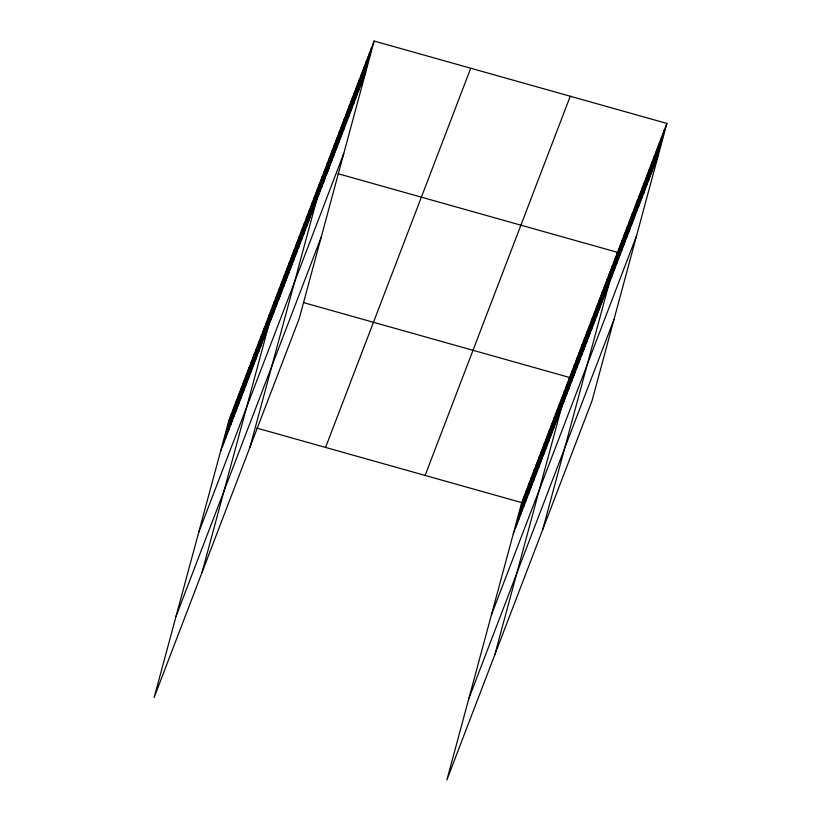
<?xml version="1.0" encoding="UTF-8"?>
<svg xmlns="http://www.w3.org/2000/svg" width="821" height="821" viewBox="0 0 821 821"><rect width="100%" height="100%" fill="white"/><g stroke="black" fill="none" stroke-linecap="round" stroke-linejoin="round"><path stroke-width="1.23" d="M374.119 41.05L228.956 420.239L154.122 697.573L299.285 318.384L374.119 41.05L666.878 123.427L592.044 400.761L446.881 779.95L521.715 502.616L666.878 123.427M223.076 444.808L231.481 413.651M225.59 438.219L233.995 407.072M228.115 431.641L236.52 400.484M230.639 425.052L239.044 393.895M233.154 418.464L241.559 387.307M235.678 411.875L244.083 380.728M238.203 405.297L246.608 374.14M240.717 398.708L249.122 367.551M243.242 392.12L251.647 360.963M245.766 385.531L254.171 354.385M248.281 378.953L256.686 347.796M250.805 372.365L259.21 341.208M253.33 365.776L261.735 334.619M255.844 359.188L264.249 328.041M258.369 352.609L266.774 321.452M260.893 346.021L269.298 314.864M263.408 339.432L271.813 308.275M265.932 332.844L274.337 301.697M202.028 572.442L276.862 295.108L280.484 296.124M270.971 319.677L279.376 288.52M273.496 313.088L281.901 281.931M276.02 306.5L284.425 275.353M278.535 299.922L286.94 268.765M281.059 293.333L289.464 262.176M283.584 286.745L291.989 255.588M286.098 280.156L294.503 249.009M288.623 273.578L297.028 242.421M291.147 266.989L299.552 235.832M293.661 260.401L302.066 229.244M296.186 253.812L304.591 222.665M298.711 247.234L307.116 216.077M301.225 240.645L309.63 209.488M303.749 234.057L312.154 202.9M306.274 227.468L314.679 196.322M308.788 220.89L317.204 189.733M311.313 214.302L319.718 183.145M313.838 207.713L322.243 176.556M249.933 447.312L324.767 169.978L328.39 170.994M318.825 194.68L327.23 163.533M321.288 188.235L329.693 157.078M323.761 181.79L332.166 150.633M326.224 175.345L334.629 144.188M328.698 168.9L337.103 137.743M331.161 162.455L339.566 131.298M333.634 156.011L342.039 124.854M336.097 149.555L344.502 118.409M338.57 143.111L346.975 111.954M341.033 136.666L349.438 105.509M343.496 130.221L351.911 99.064M345.969 123.776L354.374 92.619M348.432 117.331L356.837 86.174M350.906 110.886L359.311 79.729M353.369 104.431L361.774 73.285M355.842 97.986L364.247 66.84M358.305 91.542L366.71 60.385M360.778 85.097L369.183 53.94M363.241 78.652L371.646 47.495M515.834 527.185L524.239 496.028M518.349 520.596L526.754 489.449M520.873 514.018L529.278 482.861M523.398 507.429L531.803 476.272M525.912 500.841L534.317 469.684M528.437 494.252L536.842 463.106M530.961 487.674L539.366 456.517M533.476 481.085L541.881 449.929M536 474.497L544.405 443.34M538.525 467.908L546.93 436.762M541.039 461.33L549.444 430.173M543.564 454.742L551.969 423.585M546.088 448.153L554.493 416.996M548.602 441.565L557.007 410.418M551.127 434.986L559.532 403.829M553.652 428.398L562.057 397.241M556.166 421.809L564.571 390.652M558.691 415.221L567.095 384.074M494.786 654.819L569.62 377.486L303.431 302.58M563.729 402.054L572.134 370.897M566.254 395.465L574.659 364.308M568.779 388.877L577.184 357.73M571.293 382.299L579.698 351.142M573.817 375.71L582.222 344.553M576.342 369.122L584.747 337.965M578.856 362.533L587.261 331.386M581.381 355.955L589.786 324.798M583.905 349.366L592.31 318.209M586.42 342.778L594.825 311.621M588.944 336.189L597.349 305.043M591.469 329.611L599.874 298.454M593.983 323.022L602.388 291.865M596.508 316.434L604.913 285.277M599.032 309.845L607.437 278.699M601.547 303.267L609.952 272.11M604.071 296.679L612.476 265.522M606.596 290.09L615.001 258.933M542.691 529.689L617.515 252.355L338.047 173.713M611.583 277.057L619.988 245.91M614.046 270.612L622.451 239.455M616.52 264.167L624.925 233.01M618.983 257.722L627.388 226.565M621.456 251.277L629.861 220.12M623.919 244.832L632.324 213.676M626.382 238.377L634.797 207.231M628.855 231.933L637.26 200.786M631.318 225.488L639.723 194.331M633.791 219.043L642.196 187.886M636.254 212.598L644.659 181.441M638.728 206.153L647.133 174.996M641.191 199.708L649.596 168.551M643.664 193.263L652.069 162.106M646.127 186.808L654.532 155.662M648.6 180.363L657.005 149.206M651.063 173.919L659.468 142.762M653.526 167.474L661.942 136.317M656 161.029L664.405 129.872M220.551 451.396L365.714 72.207M198.631 532.634L343.794 153.445M176.043 616.335L321.206 237.146M325.568 447.424L470.731 68.235M425.104 475.431L570.267 96.242M513.31 533.773L658.463 154.584M491.389 615.011L636.542 235.822M468.801 698.712L613.964 319.523M228.956 420.239L232.579 421.255M256.737 428.059L521.715 502.616"/></g></svg>
